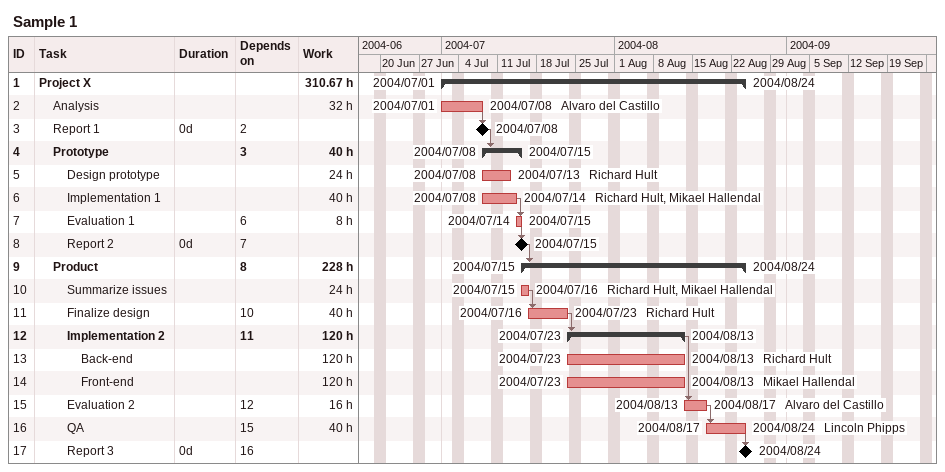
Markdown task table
Sample 1

| ID | Level | Task | Duration | Start | Finish | Predecessors | Resources | Work (h) |
|---|---|---|---|---|---|---|---|---|
| 1 | 1 | **Project X** |  | 2004-07-01 | 2004-08-24 |  |  | 310.67 |
| 2 | 2 | Analysis |  | 2004-07-01 | 2004-07-08 |  | Alvaro del Castillo | 32 |
| 3 | 2 | Report 1 | 0d | 2004-07-08 | 2004-07-08 | 2 |  |  |
| 4 | 2 | **Prototype** |  | 2004-07-08 | 2004-07-15 | 3 |  | 40 |
| 5 | 3 | Design prototype |  | 2004-07-08 | 2004-07-13 |  | Richard Hult | 24 |
| 6 | 3 | Implementation 1 |  | 2004-07-08 | 2004-07-14 |  | Richard Hult, Mikael Hallendal | 40 |
| 7 | 3 | Evaluation 1 |  | 2004-07-14 | 2004-07-15 | 6 |  | 8 |
| 8 | 3 | Report 2 | 0d | 2004-07-15 | 2004-07-15 | 7 |  |  |
| 9 | 2 | **Product** |  | 2004-07-15 | 2004-08-24 | 8 |  | 228 |
| 10 | 3 | Summarize issues |  | 2004-07-15 | 2004-07-16 |  | Richard Hult, Mikael Hallendal | 24 |
| 11 | 3 | Finalize design |  | 2004-07-16 | 2004-07-23 | 10 | Richard Hult | 40 |
| 12 | 3 | **Implementation 2** |  | 2004-07-23 | 2004-08-13 | 11 |  | 120 |
| 13 | 4 | Back-end |  | 2004-07-23 | 2004-08-13 |  | Richard Hult | 120 |
| 14 | 4 | Front-end |  | 2004-07-23 | 2004-08-13 |  | Mikael Hallendal | 120 |
| 15 | 3 | Evaluation 2 |  | 2004-08-13 | 2004-08-17 | 12 | Alvaro del Castillo | 16 |
| 16 | 3 | QA |  | 2004-08-17 | 2004-08-24 | 15 | Lincoln Phipps | 40 |
| 17 | 3 | Report 3 | 0d | 2004-08-24 | 2004-08-24 | 16 |  |  |
